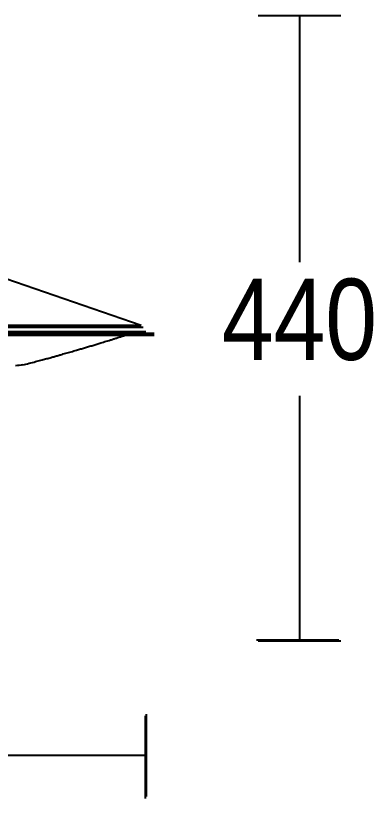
# Model space of a CAD drawing. Extents: x 31 to 149, y 42 to 256.
# Drawn here: x 103.5 to 148.6, y 156.8 to 255.5 of the extents above; entities that cross this region are included whole.
import ezdxf

# ---------------------------------------------------------------- set-up
doc = ezdxf.new("R2010")
doc.units = 0
doc.layers.add('LIVELLO_1', color=160, linetype='Continuous')
doc.styles.add('STD', font='txt')

# ---------------------------------------------------------------- blocks, each defined once
blk = doc.blocks.new('AI9-BLK1')
at = {"layer": 'LIVELLO_1', "color": 7}
for p, q in [((44.909, 106.651), (55.316, 106.651)), ((50.116, 106.651), (50.114, 75.58)), ((5.643, 76.027), (30.128, 67.607)), ((30.379, 67.339), (-26.12, 67.339)), ((-25.867, 67.607), (30.128, 67.607)), ((31.766, 66.56), (-27.507, 66.56)), ((-27.49, 66.35), (31.75, 66.35)), ((-26.46, 66.842), (30.719, 66.842)), ((50.116, 58.715), (50.114, 27.8)), ((44.684, 27.933), (55.091, 27.933)), ((44.909, 27.817), (55.316, 27.817)), ((30.687, 7.956), (30.687, 18.364)), ((30.802, 8.183), (30.802, 18.589)), ((-3.924, 13.388), (30.818, 13.386))]:
    blk.add_line(p, q, dxfattribs=at)
blk.add_open_spline([(15.187, 62.609), (15.461, 62.676), (15.729, 62.744), (16.001, 62.811), (16.273, 62.879), (16.545, 62.95), (16.813, 63.025), (16.926, 63.051), (17.036, 63.081), (17.147, 63.112), (17.253, 63.139), (17.36, 63.168), (17.466, 63.197), (17.568, 63.224), (17.669, 63.251), (17.77, 63.282), (17.868, 63.307), (17.968, 63.334), (18.065, 63.363), (18.162, 63.39), (18.26, 63.413), (18.355, 63.44), (18.449, 63.469), (18.544, 63.494), (18.64, 63.517), (18.793, 63.563), (18.944, 63.604), (19.096, 63.648), (19.246, 63.689), (19.395, 63.731), (19.546, 63.775), (19.693, 63.816), (19.837, 63.856), (19.985, 63.899), (20.095, 63.928), (20.2, 63.957), (20.306, 63.988), (20.412, 64.02), (20.518, 64.048), (20.624, 64.08), (20.732, 64.111), (20.839, 64.14), (20.943, 64.175), (21.056, 64.204), (21.166, 64.236), (21.276, 64.271), (21.391, 64.3), (21.503, 64.333), (21.618, 64.366), (21.728, 64.4), (21.846, 64.435), (21.958, 64.468), (22.13, 64.518), (22.303, 64.566), (22.473, 64.618), (22.643, 64.668), (22.815, 64.72), (22.986, 64.769), (23.155, 64.819), (23.328, 64.871), (23.5, 64.921), (23.67, 64.973), (23.843, 65.023), (24.015, 65.077), (24.184, 65.127), (24.355, 65.178), (24.525, 65.229), (24.698, 65.28), (24.87, 65.334), (25.04, 65.382), (25.152, 65.422), (25.267, 65.453), (25.383, 65.49), (25.499, 65.525), (25.613, 65.559), (25.729, 65.598), (25.848, 65.631), (25.965, 65.669), (26.084, 65.706), (26.208, 65.741), (26.329, 65.783), (26.452, 65.82), (26.576, 65.86), (26.698, 65.897), (26.822, 65.937), (26.944, 65.974), (27.067, 66.011), (27.188, 66.051), (27.303, 66.088), (27.423, 66.126), (27.539, 66.163), (27.656, 66.2), (27.768, 66.236), (27.884, 66.273), (27.902, 66.279), (27.922, 66.284), (27.941, 66.292), (27.958, 66.3), (27.979, 66.306), (27.997, 66.308), (28.011, 66.315), (28.028, 66.321), (28.045, 66.325), (28.058, 66.327), (28.073, 66.335), (28.086, 66.337), (28.094, 66.342), (28.103, 66.344), (28.111, 66.348), (28.115, 66.348), (28.119, 66.35), (28.123, 66.35)], degree=3, knots=[0, 0, 0, 0, 1, 1, 1, 2, 2, 2, 3, 3, 3, 4, 4, 4, 5, 5, 5, 6, 6, 6, 7, 7, 7, 8, 8, 8, 9, 9, 9, 10, 10, 10, 11, 11, 11, 12, 12, 12, 13, 13, 13, 14, 14, 14, 15, 15, 15, 16, 16, 16, 17, 17, 17, 18, 18, 18, 19, 19, 19, 20, 20, 20, 21, 21, 21, 22, 22, 22, 23, 23, 23, 24, 24, 24, 25, 25, 25, 26, 26, 26, 27, 27, 27, 28, 28, 28, 29, 29, 29, 30, 30, 30, 31, 31, 31, 32, 32, 32, 33, 33, 33, 34, 34, 34, 35, 35, 35, 36, 36, 36, 37, 37, 37, 37], dxfattribs=at)
blk.add_open_spline([(15.187, 62.609), (14.893, 62.541), (14.591, 62.51), (14.288, 62.51)], degree=3, dxfattribs=at)
at = {"layer": 'LIVELLO_1', "color": 7, "insert": (40.312, 73.483), "char_height": 10.24578, "attachment_point": 1, "style": 'STD'}
blk.add_mtext('\\fArial Narrow|b0|i0;\\H10.2458;\\C7;440', dxfattribs=at)

msp = doc.modelspace()

# ---------------------------------------------------------------- block references
at = {"layer": 'LIVELLO_1', "color": 7}
msp.add_blockref('AI9-BLK1', (89.193867, 148.864471), dxfattribs=at)

doc.saveas('drawing.dxf')
